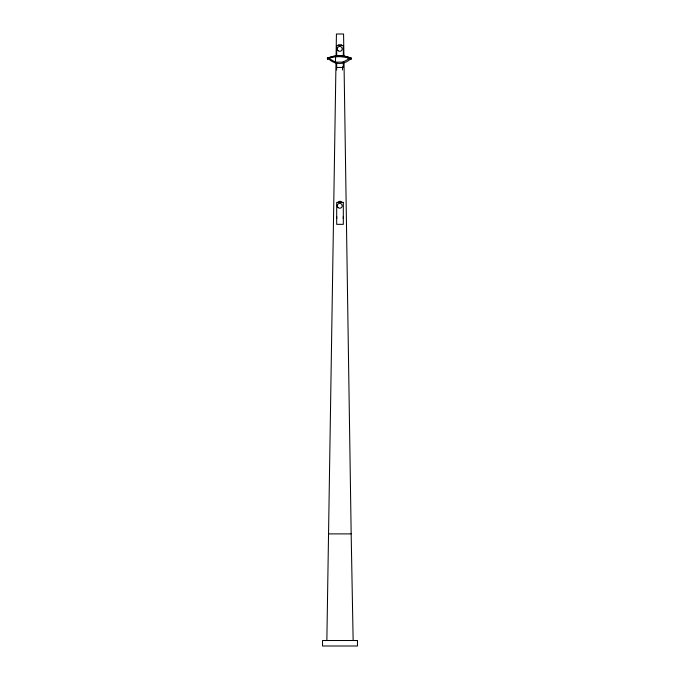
<?xml version="1.0" encoding="UTF-8"?>
<svg xmlns="http://www.w3.org/2000/svg" width="680" height="680" viewBox="0 0 680 680"><rect width="100%" height="100%" fill="white"/><g stroke="black" fill="none" stroke-linecap="round" stroke-linejoin="round"><path stroke-width="1.02" d="M326.859 640.509L335.988 62.653M336.09 56.287L336.43 34L343.57 34L343.91 56.287M329.426 58.505L329.001 58.505L335.444 62.127L342.839 62.135L349.716 58.531M327.42 58.114C335.147 54.876 343.553 55.369 351.296 58.14L351.296 58.956C343.553 56.185 335.147 55.692 327.42 58.93L327.42 58.114L329.426 57.69A26.214 26.214 0 0 1 349.716 57.706L351.296 58.14M327.42 58.93L329.026 59.219A15.274 15.274 0 0 0 350.115 59.236L351.296 58.956M337.748 55.887L341.402 55.887M335.869 62.127L335.444 62.127L335.631 55.879M342.839 62.135L343.264 62.135M336.685 67.439L343.315 67.439L343.315 62.211M328.831 533.894L351.169 533.894L353.141 640.509M344.012 62.653L351.169 533.894M350.872 58.14L350.872 58.956M343.315 55.981L343.315 45.475L336.685 45.475L336.685 55.981M342.55 55.887L342.55 56.703M342.524 66.819L342.524 69.997M336.685 63.257L336.617 69.997M327.845 58.114L327.845 58.93M347.438 57.834A26.214 26.214 0 0 1 349.291 58.531M336.796 218.501A3.315 3.315 0 0 1 336.796 216.793M343.204 216.793A3.315 3.315 0 0 1 343.204 218.501M337.883 202.521A2.448 2.448 0 0 1 342.133 202.504M337.883 45.62A2.448 2.448 0 0 1 339.371 44.472M340.637 44.464A2.448 2.448 0 0 1 342.133 45.602M343.315 202.376L336.685 202.376L336.685 224.34L343.315 224.34L343.315 202.376M357.467 640.509L322.532 640.509L322.532 646L357.467 646L357.467 640.509M338.028 207.519A2.448 2.448 0 0 0 342.125 206.397A2.448 2.448 0 0 0 339.107 203.413A2.448 2.448 0 0 0 338.028 207.519M338.028 50.617A2.448 2.448 0 0 0 342.125 49.504A2.448 2.448 0 0 0 339.107 46.512A2.448 2.448 0 0 0 338.028 50.617"/></g></svg>
